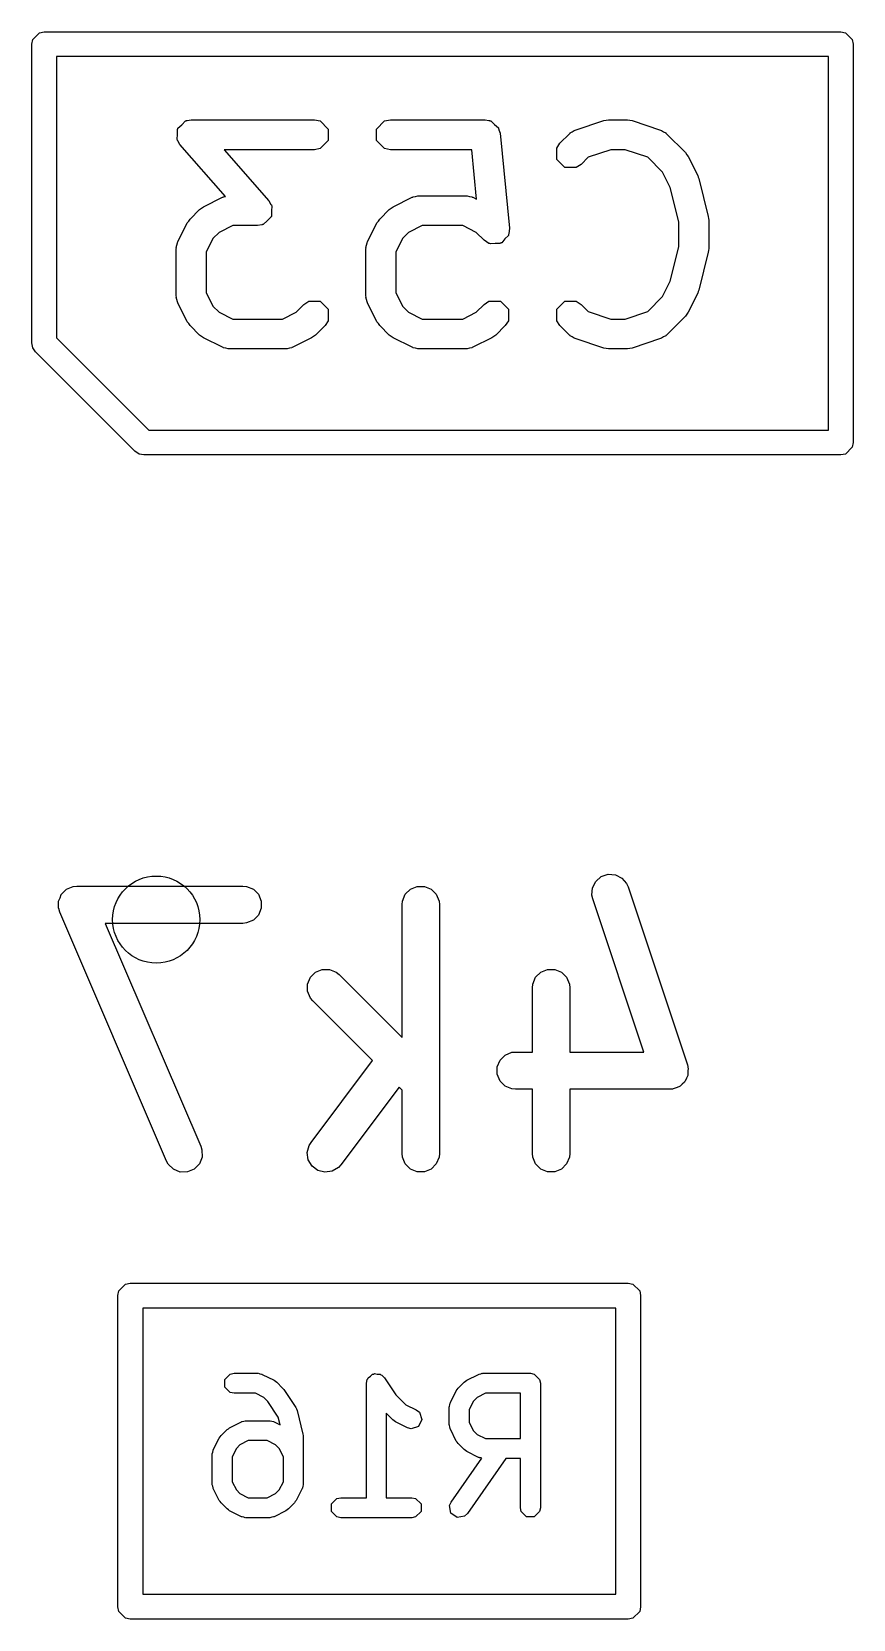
# Model space of a CAD drawing. Extents: x 3.93 to 7.47, y -4.9 to -2.95.
# Drawn here: x 4.4737 to 4.6036, y -3.5751 to -3.3241 of the extents above; entities that cross this region are included whole.
import ezdxf

# ---------------------------------------------------------------- set-up
doc = ezdxf.new("R2010")
doc.units = 0
doc.header["$MEASUREMENT"] = 0
doc.layers.add('BLACK', color=7, linetype='CONTINUOUS')

msp = doc.modelspace()

# ---------------------------------------------------------------- linework, layer by layer
at = {"layer": 'BLACK', "linetype": 'CONTINUOUS'}
for p, q in [((4.47371, -3.32602), (4.47386, -3.32527)), ((4.47371, -3.37326), (4.47371, -3.32602)), ((4.47386, -3.32527), (4.47493, -3.3242)), ((4.47493, -3.3242), (4.47568, -3.32405)), ((4.47568, -3.32405), (4.60167, -3.32405)), ((4.60167, -3.32405), (4.60242, -3.3242)), ((4.60242, -3.3242), (4.60349, -3.32527)), ((4.60349, -3.32527), (4.60364, -3.32602)), ((4.60364, -3.32602), (4.60364, -3.38901)), ((4.47765, -3.32799), (4.47765, -3.37245)), ((4.5997, -3.32799), (4.47765, -3.32799)), ((4.5997, -3.38704), (4.5997, -3.32799)), ((4.49681, -3.3393), (4.49744, -3.33875)), ((4.49744, -3.33875), (4.49803, -3.33816)), ((4.49803, -3.33816), (4.49813, -3.33814)), ((4.49813, -3.33814), (4.49817, -3.33811)), ((4.49817, -3.33811), (4.49827, -3.33811)), ((4.49827, -3.33811), (4.49893, -3.33798)), ((4.49893, -3.33798), (4.51843, -3.33798)), ((4.51843, -3.33798), (4.51933, -3.33816)), ((4.51933, -3.33816), (4.52061, -3.33944)), ((4.52824, -3.33944), (4.52952, -3.33816)), ((4.52952, -3.33816), (4.53043, -3.33798)), ((4.53043, -3.33798), (4.54542, -3.33798)), ((4.54542, -3.33798), (4.54599, -3.3381)), ((4.54599, -3.3381), (4.54611, -3.33808)), ((4.54611, -3.33808), (4.54616, -3.33813)), ((4.54616, -3.33813), (4.54633, -3.33816)), ((4.54633, -3.33816), (4.54689, -3.33873)), ((4.54689, -3.33873), (4.54751, -3.33923)), ((4.55968, -3.3396), (4.56417, -3.3381)), ((4.56417, -3.3381), (4.56455, -3.33806)), ((4.56455, -3.33806), (4.56492, -3.33798)), ((4.56492, -3.33798), (4.56792, -3.33798)), ((4.56792, -3.33798), (4.56829, -3.33806)), ((4.56829, -3.33806), (4.56867, -3.3381)), ((4.56867, -3.3381), (4.57317, -3.3396)), ((4.49669, -3.3411), (4.49675, -3.34027)), ((4.49675, -3.3412), (4.49669, -3.3411)), ((4.49675, -3.33944), (4.49681, -3.33938)), ((4.49675, -3.34027), (4.49675, -3.33944)), ((4.49675, -3.34125), (4.49675, -3.3412)), ((4.49682, -3.34132), (4.49675, -3.34125)), ((4.49681, -3.33938), (4.49681, -3.3393)), ((4.49715, -3.3419), (4.49682, -3.34132)), ((4.52061, -3.34125), (4.51933, -3.34253)), ((4.52061, -3.33944), (4.52061, -3.34125)), ((4.52824, -3.34125), (4.52824, -3.33944)), ((4.52952, -3.34253), (4.52824, -3.34125)), ((4.54751, -3.33923), (4.54755, -3.33939)), ((4.54755, -3.33939), (4.54761, -3.33944)), ((4.54761, -3.33944), (4.54761, -3.33956)), ((4.54761, -3.33956), (4.54777, -3.34011)), ((4.54777, -3.34011), (4.54927, -3.35511)), ((4.55725, -3.34167), (4.55875, -3.34018)), ((4.55875, -3.34018), (4.55885, -3.34011)), ((4.55885, -3.34011), (4.55887, -3.34006)), ((4.55887, -3.34006), (4.5592, -3.33987)), ((4.5592, -3.33987), (4.55952, -3.33966)), ((4.55952, -3.33966), (4.55957, -3.33966)), ((4.55957, -3.33966), (4.55968, -3.3396)), ((4.57317, -3.3396), (4.57327, -3.33966)), ((4.57327, -3.33966), (4.57332, -3.33966)), ((4.57332, -3.33966), (4.57364, -3.33987)), ((4.57364, -3.33987), (4.57397, -3.34006)), ((4.57397, -3.34006), (4.57399, -3.34011)), ((4.57399, -3.34011), (4.57409, -3.34018)), ((4.57409, -3.34018), (4.57709, -3.34317)), ((4.50433, -3.3501), (4.49715, -3.3419)), ((4.51843, -3.34271), (4.50414, -3.34271)), ((4.50414, -3.34271), (4.51121, -3.35079)), ((4.51933, -3.34253), (4.51843, -3.34271)), ((4.53043, -3.34271), (4.52952, -3.34253)), ((4.54329, -3.34271), (4.53043, -3.34271)), ((4.54407, -3.35052), (4.54329, -3.34271)), ((4.55674, -3.34244), (4.55725, -3.34167)), ((4.55674, -3.34425), (4.55674, -3.34244)), ((4.5653, -3.34271), (4.5617, -3.34391)), ((4.56754, -3.34271), (4.5653, -3.34271)), ((4.57114, -3.34391), (4.56754, -3.34271)), ((4.57709, -3.34317), (4.5773, -3.34349)), ((4.5773, -3.34349), (4.57753, -3.34379)), ((4.57753, -3.34379), (4.57903, -3.34679)), ((4.55802, -3.34553), (4.55674, -3.34425)), ((4.55983, -3.34553), (4.55802, -3.34553)), ((4.56059, -3.34502), (4.55983, -3.34553)), ((4.5617, -3.34391), (4.56059, -3.34502)), ((4.57348, -3.34624), (4.57114, -3.34391)), ((4.57469, -3.34867), (4.57348, -3.34624)), ((4.57606, -3.35413), (4.57469, -3.34867)), ((4.57903, -3.34679), (4.5791, -3.34704)), ((4.5791, -3.34704), (4.57921, -3.34727)), ((4.57921, -3.34727), (4.58071, -3.35327)), ((4.50087, -3.35173), (4.50387, -3.35023)), ((4.50387, -3.35023), (4.50399, -3.3502)), ((4.50399, -3.3502), (4.50403, -3.35016)), ((4.50403, -3.35016), (4.50433, -3.3501)), ((4.51121, -3.35079), (4.51154, -3.35137)), ((4.51154, -3.35137), (4.51161, -3.35144)), ((4.53087, -3.35173), (4.53387, -3.35023)), ((4.53387, -3.35023), (4.53398, -3.3502)), ((4.53398, -3.3502), (4.53402, -3.35016)), ((4.53402, -3.35016), (4.53439, -3.35009)), ((4.53439, -3.35009), (4.53476, -3.34999)), ((4.53476, -3.34999), (4.53481, -3.35001)), ((4.53481, -3.35001), (4.53493, -3.34998)), ((4.53493, -3.34998), (4.54242, -3.34998)), ((4.54242, -3.34998), (4.54254, -3.35001)), ((4.54254, -3.35001), (4.54259, -3.34999)), ((4.54259, -3.34999), (4.54296, -3.35009)), ((4.54296, -3.35009), (4.54333, -3.35016)), ((4.54333, -3.35016), (4.54337, -3.3502)), ((4.54337, -3.3502), (4.54348, -3.35023)), ((4.54348, -3.35023), (4.54407, -3.35052)), ((4.49855, -3.35399), (4.49876, -3.35367)), ((4.49876, -3.35367), (4.50026, -3.35217)), ((4.50026, -3.35217), (4.50057, -3.35196)), ((4.50057, -3.35196), (4.50087, -3.35173)), ((4.51155, -3.35339), (4.51092, -3.35394)), ((4.51161, -3.35325), (4.51155, -3.35331)), ((4.51155, -3.35331), (4.51155, -3.35339)), ((4.51161, -3.35144), (4.51161, -3.35149)), ((4.51161, -3.35149), (4.51167, -3.35159)), ((4.51167, -3.35159), (4.51161, -3.35242)), ((4.51161, -3.35242), (4.51161, -3.35325)), ((4.52855, -3.35399), (4.52876, -3.35367)), ((4.52876, -3.35367), (4.53026, -3.35217)), ((4.53026, -3.35217), (4.53057, -3.35196)), ((4.53057, -3.35196), (4.53087, -3.35173)), ((4.58071, -3.35327), (4.58073, -3.35356)), ((4.58073, -3.35356), (4.58078, -3.35384)), ((4.58078, -3.35384), (4.58078, -3.35834)), ((4.49682, -3.35729), (4.49832, -3.35429)), ((4.49832, -3.35429), (4.49855, -3.35399)), ((4.50333, -3.35579), (4.50237, -3.35674)), ((4.50549, -3.35471), (4.50333, -3.35579)), ((4.50943, -3.35471), (4.50549, -3.35471)), ((4.51009, -3.35458), (4.50943, -3.35471)), ((4.51019, -3.35458), (4.51009, -3.35458)), ((4.51022, -3.35455), (4.51019, -3.35458)), ((4.51033, -3.35453), (4.51022, -3.35455)), ((4.51092, -3.35394), (4.51033, -3.35453)), ((4.52681, -3.35729), (4.52831, -3.35429)), ((4.52831, -3.35429), (4.52855, -3.35399)), ((4.53332, -3.35579), (4.53237, -3.35674)), ((4.53548, -3.35471), (4.53332, -3.35579)), ((4.54187, -3.35471), (4.53548, -3.35471)), ((4.54402, -3.35579), (4.54187, -3.35471)), ((4.54525, -3.35701), (4.54402, -3.35579)), ((4.54911, -3.35625), (4.54854, -3.35681)), ((4.54919, -3.35603), (4.54911, -3.35612)), ((4.54911, -3.35612), (4.54911, -3.35625)), ((4.54927, -3.35511), (4.54919, -3.35603)), ((4.57606, -3.35805), (4.57606, -3.35413)), ((4.49657, -3.35818), (4.49667, -3.35781)), ((4.49659, -3.35823), (4.49657, -3.35818)), ((4.49657, -3.35834), (4.49659, -3.35823)), ((4.49657, -3.36584), (4.49657, -3.35834)), ((4.49667, -3.35781), (4.49675, -3.35744)), ((4.49675, -3.35744), (4.49679, -3.3574)), ((4.49679, -3.3574), (4.49682, -3.35729)), ((4.50237, -3.35674), (4.50129, -3.3589)), ((4.50129, -3.3589), (4.50129, -3.36528)), ((4.52656, -3.35834), (4.52659, -3.35823)), ((4.52656, -3.36584), (4.52656, -3.35834)), ((4.52657, -3.35818), (4.52667, -3.35781)), ((4.52659, -3.35823), (4.52657, -3.35818)), ((4.52667, -3.35781), (4.52674, -3.35744)), ((4.52674, -3.35744), (4.52678, -3.3574)), ((4.52678, -3.3574), (4.52681, -3.35729)), ((4.53237, -3.35674), (4.53129, -3.3589)), ((4.53129, -3.3589), (4.53129, -3.36528)), ((4.54602, -3.35753), (4.54525, -3.35701)), ((4.54614, -3.35753), (4.54602, -3.35753)), ((4.54624, -3.35761), (4.54614, -3.35753)), ((4.54703, -3.35753), (4.54624, -3.35761)), ((4.54783, -3.35753), (4.54703, -3.35753)), ((4.54792, -3.35744), (4.54783, -3.35753)), ((4.54804, -3.35743), (4.54792, -3.35744)), ((4.54854, -3.35681), (4.54804, -3.35743)), ((4.57469, -3.36352), (4.57606, -3.35805)), ((4.58073, -3.35863), (4.58071, -3.35892)), ((4.58078, -3.35834), (4.58073, -3.35863)), ((4.58071, -3.35892), (4.57921, -3.36492)), ((4.57348, -3.36594), (4.57469, -3.36352)), ((4.49659, -3.36596), (4.49657, -3.36584)), ((4.49657, -3.36601), (4.49659, -3.36596)), ((4.49667, -3.36638), (4.49657, -3.36601)), ((4.49675, -3.36675), (4.49667, -3.36638)), ((4.50129, -3.36528), (4.50237, -3.36744)), ((4.52659, -3.36596), (4.52656, -3.36584)), ((4.52657, -3.36601), (4.52659, -3.36596)), ((4.52667, -3.36638), (4.52657, -3.36601)), ((4.52674, -3.36675), (4.52667, -3.36638)), ((4.53129, -3.36528), (4.53237, -3.36744)), ((4.57114, -3.36828), (4.57348, -3.36594)), ((4.57903, -3.3654), (4.57753, -3.3684)), ((4.5791, -3.36515), (4.57903, -3.3654)), ((4.57921, -3.36492), (4.5791, -3.36515)), ((4.49679, -3.36678), (4.49675, -3.36675)), ((4.49682, -3.3669), (4.49679, -3.36678)), ((4.49832, -3.3699), (4.49682, -3.3669)), ((4.50237, -3.36744), (4.50333, -3.3684)), ((4.50333, -3.3684), (4.50549, -3.36948)), ((4.51337, -3.36948), (4.51553, -3.3684)), ((4.51553, -3.3684), (4.51676, -3.36717)), ((4.51676, -3.36717), (4.51752, -3.36666)), ((4.51752, -3.36666), (4.51933, -3.36666)), ((4.51933, -3.36666), (4.52061, -3.36794)), ((4.52061, -3.36794), (4.52061, -3.36975)), ((4.52678, -3.36678), (4.52674, -3.36675)), ((4.52681, -3.3669), (4.52678, -3.36678)), ((4.52831, -3.3699), (4.52681, -3.3669)), ((4.53237, -3.36744), (4.53332, -3.3684)), ((4.53332, -3.3684), (4.53548, -3.36948)), ((4.54187, -3.36948), (4.54402, -3.3684)), ((4.54402, -3.3684), (4.54525, -3.36717)), ((4.54525, -3.36717), (4.54602, -3.36666)), ((4.54602, -3.36666), (4.54783, -3.36666)), ((4.54783, -3.36666), (4.54911, -3.36794)), ((4.54911, -3.36794), (4.54911, -3.36975)), ((4.55674, -3.36794), (4.55802, -3.36666)), ((4.55674, -3.36975), (4.55674, -3.36794)), ((4.55802, -3.36666), (4.55983, -3.36666)), ((4.55983, -3.36666), (4.56059, -3.36717)), ((4.56059, -3.36717), (4.5617, -3.36828)), ((4.5617, -3.36828), (4.5653, -3.36948)), ((4.56754, -3.36948), (4.57114, -3.36828)), ((4.5773, -3.3687), (4.57709, -3.36901)), ((4.57753, -3.3684), (4.5773, -3.3687)), ((4.49855, -3.3702), (4.49832, -3.3699)), ((4.49876, -3.37051), (4.49855, -3.3702)), ((4.50026, -3.37201), (4.49876, -3.37051)), ((4.50549, -3.36948), (4.51337, -3.36948)), ((4.5201, -3.37051), (4.5186, -3.37201)), ((4.52061, -3.36975), (4.5201, -3.37051)), ((4.52855, -3.3702), (4.52831, -3.3699)), ((4.52876, -3.37051), (4.52855, -3.3702)), ((4.53026, -3.37201), (4.52876, -3.37051)), ((4.53548, -3.36948), (4.54187, -3.36948)), ((4.54859, -3.37051), (4.54709, -3.37201)), ((4.54911, -3.36975), (4.54859, -3.37051)), ((4.55725, -3.37051), (4.55674, -3.36975)), ((4.55875, -3.37201), (4.55725, -3.37051)), ((4.5653, -3.36948), (4.56754, -3.36948)), ((4.57709, -3.36901), (4.57409, -3.37201)), ((4.47386, -3.37402), (4.47371, -3.37326)), ((4.47765, -3.37245), (4.49225, -3.38704)), ((4.50057, -3.37222), (4.50026, -3.37201)), ((4.50087, -3.37245), (4.50057, -3.37222)), ((4.50387, -3.37395), (4.50087, -3.37245)), ((4.50399, -3.37399), (4.50387, -3.37395)), ((4.51498, -3.37395), (4.51487, -3.37399)), ((4.51798, -3.37245), (4.51498, -3.37395)), ((4.51828, -3.37222), (4.51798, -3.37245)), ((4.5186, -3.37201), (4.51828, -3.37222)), ((4.53057, -3.37222), (4.53026, -3.37201)), ((4.53087, -3.37245), (4.53057, -3.37222)), ((4.53387, -3.37395), (4.53087, -3.37245)), ((4.53398, -3.37399), (4.53387, -3.37395)), ((4.54348, -3.37395), (4.54337, -3.37399)), ((4.54648, -3.37245), (4.54348, -3.37395)), ((4.54678, -3.37222), (4.54648, -3.37245)), ((4.54709, -3.37201), (4.54678, -3.37222)), ((4.55885, -3.37208), (4.55875, -3.37201)), ((4.55887, -3.37213), (4.55885, -3.37208)), ((4.5592, -3.37231), (4.55887, -3.37213)), ((4.55952, -3.37252), (4.5592, -3.37231)), ((4.55957, -3.37252), (4.55952, -3.37252)), ((4.55968, -3.37258), (4.55957, -3.37252)), ((4.56417, -3.37408), (4.55968, -3.37258)), ((4.57317, -3.37258), (4.56867, -3.37408)), ((4.57327, -3.37252), (4.57317, -3.37258)), ((4.57332, -3.37252), (4.57327, -3.37252)), ((4.57364, -3.37231), (4.57332, -3.37252)), ((4.57397, -3.37213), (4.57364, -3.37231)), ((4.57399, -3.37208), (4.57397, -3.37213)), ((4.57409, -3.37201), (4.57399, -3.37208)), ((4.47429, -3.37466), (4.47386, -3.37402)), ((4.49004, -3.3904), (4.47429, -3.37466)), ((4.50403, -3.37402), (4.50399, -3.37399)), ((4.5044, -3.3741), (4.50403, -3.37402)), ((4.50476, -3.3742), (4.5044, -3.3741)), ((4.50481, -3.37418), (4.50476, -3.3742)), ((4.50493, -3.3742), (4.50481, -3.37418)), ((4.51393, -3.3742), (4.50493, -3.3742)), ((4.51404, -3.37418), (4.51393, -3.3742)), ((4.5141, -3.3742), (4.51404, -3.37418)), ((4.51446, -3.3741), (4.5141, -3.3742)), ((4.51483, -3.37402), (4.51446, -3.3741)), ((4.51487, -3.37399), (4.51483, -3.37402)), ((4.53402, -3.37402), (4.53398, -3.37399)), ((4.53439, -3.3741), (4.53402, -3.37402)), ((4.53476, -3.3742), (4.53439, -3.3741)), ((4.53481, -3.37418), (4.53476, -3.3742)), ((4.53493, -3.3742), (4.53481, -3.37418)), ((4.54242, -3.3742), (4.53493, -3.3742)), ((4.54254, -3.37418), (4.54242, -3.3742)), ((4.54259, -3.3742), (4.54254, -3.37418)), ((4.54296, -3.3741), (4.54259, -3.3742)), ((4.54333, -3.37402), (4.54296, -3.3741)), ((4.54337, -3.37399), (4.54333, -3.37402)), ((4.56455, -3.37413), (4.56417, -3.37408)), ((4.56492, -3.3742), (4.56455, -3.37413)), ((4.56792, -3.3742), (4.56492, -3.3742)), ((4.56829, -3.37413), (4.56792, -3.3742)), ((4.56867, -3.37408), (4.56829, -3.37413)), ((4.49225, -3.38704), (4.5997, -3.38704)), ((4.60364, -3.38901), (4.60349, -3.38977)), ((4.49068, -3.39083), (4.49004, -3.3904)), ((4.49143, -3.39098), (4.49068, -3.39083)), ((4.49068, -3.39083), (4.49068, -3.39083)), ((4.60167, -3.39098), (4.49143, -3.39098)), ((4.60242, -3.39083), (4.60167, -3.39098)), ((4.60349, -3.38977), (4.60242, -3.39083)), ((4.47974, -3.45942), (4.48026, -3.4592)), ((4.48026, -3.4592), (4.48028, -3.4592)), ((4.48028, -3.4592), (4.48029, -3.4592)), ((4.48029, -3.4592), (4.48087, -3.45914)), ((4.48087, -3.45914), (4.50711, -3.45914)), ((4.50711, -3.45914), (4.50769, -3.4592)), ((4.50769, -3.4592), (4.50876, -3.45964)), ((4.5336, -3.45964), (4.53466, -3.4592)), ((4.53466, -3.4592), (4.53581, -3.4592)), ((4.53581, -3.4592), (4.53688, -3.45964)), ((4.56238, -3.45944), (4.5629, -3.45841)), ((4.5629, -3.45841), (4.56377, -3.45765)), ((4.56377, -3.45765), (4.56486, -3.45729)), ((4.56486, -3.45729), (4.56601, -3.45737)), ((4.56601, -3.45737), (4.56704, -3.45788)), ((4.56704, -3.45788), (4.5678, -3.45876)), ((4.5678, -3.45876), (4.56803, -3.45928)), ((4.56803, -3.45928), (4.57741, -3.48741)), ((4.47797, -3.46152), (4.47819, -3.461)), ((4.47797, -3.46153), (4.47797, -3.46152)), ((4.47797, -3.46155), (4.47797, -3.46153)), ((4.47797, -3.46211), (4.47797, -3.46155)), ((4.47819, -3.461), (4.47839, -3.46048)), ((4.47839, -3.46048), (4.47841, -3.46047)), ((4.47841, -3.46045), (4.47881, -3.46006)), ((4.47841, -3.46047), (4.47841, -3.46045)), ((4.47881, -3.46006), (4.4792, -3.45966)), ((4.4792, -3.45966), (4.47921, -3.45965)), ((4.47921, -3.45965), (4.47923, -3.45964)), ((4.47923, -3.45964), (4.47974, -3.45942)), ((4.50876, -3.45964), (4.50957, -3.46045)), ((4.50957, -3.46045), (4.51001, -3.46152)), ((4.51001, -3.46152), (4.51001, -3.46267)), ((4.53228, -3.46209), (4.53234, -3.46152)), ((4.53234, -3.46152), (4.53278, -3.46045)), ((4.53278, -3.46045), (4.5336, -3.45964)), ((4.53688, -3.45964), (4.53769, -3.46045)), ((4.53769, -3.46045), (4.53813, -3.46152)), ((4.53813, -3.46152), (4.53819, -3.46209)), ((4.5623, -3.46059), (4.56238, -3.45944)), ((4.56243, -3.46115), (4.5623, -3.46059)), ((4.57051, -3.48539), (4.56243, -3.46115)), ((4.47797, -3.46267), (4.47797, -3.46211)), ((4.47798, -3.46269), (4.47797, -3.46267)), ((4.47798, -3.4627), (4.47798, -3.46269)), ((4.47815, -3.46326), (4.47798, -3.4627)), ((4.49503, -3.50263), (4.47815, -3.46326)), ((4.50957, -3.46373), (4.50876, -3.46455)), ((4.51001, -3.46267), (4.50957, -3.46373)), ((4.53228, -3.48309), (4.53228, -3.46209)), ((4.53819, -3.46209), (4.53819, -3.50146)), ((4.50711, -3.46505), (4.48535, -3.46505)), ((4.48535, -3.46505), (4.50046, -3.5003)), ((4.50769, -3.46499), (4.50711, -3.46505)), ((4.50876, -3.46455), (4.50769, -3.46499)), ((4.51734, -3.47464), (4.51778, -3.47358)), ((4.51778, -3.47358), (4.5186, -3.47276)), ((4.5186, -3.47276), (4.51966, -3.47232)), ((4.51966, -3.47232), (4.52081, -3.47232)), ((4.52081, -3.47232), (4.52188, -3.47276)), ((4.52188, -3.47276), (4.52233, -3.47313)), ((4.52233, -3.47313), (4.53228, -3.48309)), ((4.55296, -3.47464), (4.5534, -3.47358)), ((4.5534, -3.47358), (4.55422, -3.47276)), ((4.55422, -3.47276), (4.55528, -3.47232)), ((4.55528, -3.47232), (4.55643, -3.47232)), ((4.55643, -3.47232), (4.5575, -3.47276)), ((4.5575, -3.47276), (4.55831, -3.47358)), ((4.55831, -3.47358), (4.55875, -3.47464)), ((4.51734, -3.47579), (4.51734, -3.47464)), ((4.51778, -3.47686), (4.51734, -3.47579)), ((4.51815, -3.4773), (4.51778, -3.47686)), ((4.55291, -3.47522), (4.55296, -3.47464)), ((4.55291, -3.48539), (4.55291, -3.47522)), ((4.55875, -3.47464), (4.55881, -3.47522)), ((4.55881, -3.47522), (4.55881, -3.48539)), ((4.52759, -3.48674), (4.51815, -3.4773)), ((4.51788, -3.49969), (4.52759, -3.48674)), ((4.54734, -3.48776), (4.54778, -3.4867)), ((4.54778, -3.4867), (4.54859, -3.48588)), ((4.54859, -3.48588), (4.54966, -3.48544)), ((4.54966, -3.48544), (4.55023, -3.48539)), ((4.55023, -3.48539), (4.55291, -3.48539)), ((4.55881, -3.48539), (4.57051, -3.48539)), ((4.54734, -3.48892), (4.54734, -3.48776)), ((4.54778, -3.48998), (4.54734, -3.48892)), ((4.57745, -3.48912), (4.57724, -3.48954)), ((4.57741, -3.48741), (4.57747, -3.48769)), ((4.57746, -3.48901), (4.57745, -3.48912)), ((4.5775, -3.48892), (4.57746, -3.48901)), ((4.57747, -3.48769), (4.5775, -3.48776)), ((4.5775, -3.48776), (4.5775, -3.48782)), ((4.5775, -3.48782), (4.57754, -3.48797)), ((4.57754, -3.48797), (4.5775, -3.48844)), ((4.5775, -3.48844), (4.5775, -3.48892)), ((4.53181, -3.49096), (4.5226, -3.50323)), ((4.53228, -3.49144), (4.53181, -3.49096)), ((4.53228, -3.50146), (4.53228, -3.49144)), ((4.54859, -3.49079), (4.54778, -3.48998)), ((4.54966, -3.49124), (4.54859, -3.49079)), ((4.55023, -3.49129), (4.54966, -3.49124)), ((4.55291, -3.49129), (4.55023, -3.49129)), ((4.55291, -3.50146), (4.55291, -3.49129)), ((4.57461, -3.49129), (4.55881, -3.49129)), ((4.55881, -3.49129), (4.55881, -3.50146)), ((4.5749, -3.49126), (4.57461, -3.49129)), ((4.57498, -3.49127), (4.5749, -3.49126)), ((4.57503, -3.49125), (4.57498, -3.49127)), ((4.57518, -3.49124), (4.57503, -3.49125)), ((4.57562, -3.49105), (4.57518, -3.49124)), ((4.57607, -3.4909), (4.57562, -3.49105)), ((4.57615, -3.49083), (4.57607, -3.4909)), ((4.57625, -3.49079), (4.57615, -3.49083)), ((4.57658, -3.49046), (4.57625, -3.49079)), ((4.57694, -3.49015), (4.57658, -3.49046)), ((4.57699, -3.49005), (4.57694, -3.49015)), ((4.57706, -3.48998), (4.57699, -3.49005)), ((4.57724, -3.48954), (4.57706, -3.48998)), ((4.50046, -3.5003), (4.50063, -3.50085)), ((4.50063, -3.50085), (4.50064, -3.502)), ((4.51729, -3.5013), (4.51758, -3.50019)), ((4.51745, -3.50244), (4.51729, -3.5013)), ((4.51758, -3.50019), (4.51788, -3.49969)), ((4.53234, -3.50204), (4.53228, -3.50146)), ((4.53819, -3.50146), (4.53813, -3.50204)), ((4.55296, -3.50204), (4.55291, -3.50146)), ((4.55881, -3.50146), (4.55875, -3.50204)), ((4.49531, -3.50313), (4.49503, -3.50263)), ((4.49613, -3.50394), (4.49531, -3.50313)), ((4.4972, -3.50437), (4.49613, -3.50394)), ((4.49835, -3.50435), (4.4972, -3.50437)), ((4.49941, -3.5039), (4.49835, -3.50435)), ((4.50022, -3.50307), (4.49941, -3.5039)), ((4.50064, -3.502), (4.50022, -3.50307)), ((4.51804, -3.50343), (4.51745, -3.50244)), ((4.51896, -3.50412), (4.51804, -3.50343)), ((4.52008, -3.50441), (4.51896, -3.50412)), ((4.52122, -3.50425), (4.52008, -3.50441)), ((4.52221, -3.50366), (4.52122, -3.50425)), ((4.5226, -3.50323), (4.52221, -3.50366)), ((4.53278, -3.5031), (4.53234, -3.50204)), ((4.5336, -3.50392), (4.53278, -3.5031)), ((4.53466, -3.50436), (4.5336, -3.50392)), ((4.53581, -3.50436), (4.53466, -3.50436)), ((4.53688, -3.50392), (4.53581, -3.50436)), ((4.53769, -3.5031), (4.53688, -3.50392)), ((4.53813, -3.50204), (4.53769, -3.5031)), ((4.5534, -3.5031), (4.55296, -3.50204)), ((4.55422, -3.50392), (4.5534, -3.5031)), ((4.55528, -3.50436), (4.55422, -3.50392)), ((4.55643, -3.50436), (4.55528, -3.50436)), ((4.5575, -3.50392), (4.55643, -3.50436)), ((4.55831, -3.5031), (4.5575, -3.50392)), ((4.55875, -3.50204), (4.55831, -3.5031)), ((4.48855, -3.52209), (4.4893, -3.52194)), ((4.4893, -3.52194), (4.56804, -3.52194)), ((4.56804, -3.52194), (4.5688, -3.52209)), ((4.48734, -3.52391), (4.48749, -3.52316)), ((4.48734, -3.57312), (4.48734, -3.52391)), ((4.48749, -3.52316), (4.48855, -3.52209)), ((4.5688, -3.52209), (4.56986, -3.52316)), ((4.56986, -3.52316), (4.57001, -3.52391)), ((4.57001, -3.52391), (4.57001, -3.57312)), ((4.49127, -3.52588), (4.49127, -3.57115)), ((4.56608, -3.52588), (4.49127, -3.52588)), ((4.56608, -3.57115), (4.56608, -3.52588)), ((4.50425, -3.53717), (4.50511, -3.53632)), ((4.50511, -3.53632), (4.50571, -3.5362)), ((4.50571, -3.5362), (4.50946, -3.5362)), ((4.50946, -3.5362), (4.50954, -3.53622)), ((4.50954, -3.53622), (4.50957, -3.5362)), ((4.50957, -3.5362), (4.50981, -3.53627)), ((4.50981, -3.53627), (4.51006, -3.53632)), ((4.51006, -3.53632), (4.51009, -3.53635)), ((4.51009, -3.53635), (4.51016, -3.53637)), ((4.51016, -3.53637), (4.51204, -3.5373)), ((4.52675, -3.53717), (4.52687, -3.53706)), ((4.52687, -3.53706), (4.5269, -3.5369)), ((4.5269, -3.5369), (4.52728, -3.53664)), ((4.52728, -3.53664), (4.5276, -3.53632)), ((4.5276, -3.53632), (4.52777, -3.53632)), ((4.52777, -3.53632), (4.5279, -3.53623)), ((4.5279, -3.53623), (4.52835, -3.53632)), ((4.52835, -3.53632), (4.52881, -3.53632)), ((4.52881, -3.53632), (4.52892, -3.53643)), ((4.52892, -3.53643), (4.52908, -3.53647)), ((4.52908, -3.53647), (4.52952, -3.5369)), ((4.52952, -3.5369), (4.5313, -3.53958)), ((4.5425, -3.5373), (4.54437, -3.53637)), ((4.54437, -3.53637), (4.54445, -3.53635)), ((4.54445, -3.53635), (4.54448, -3.53632)), ((4.54448, -3.53632), (4.54472, -3.53627)), ((4.54472, -3.53627), (4.54497, -3.5362)), ((4.54497, -3.5362), (4.545, -3.53622)), ((4.545, -3.53622), (4.54508, -3.5362)), ((4.54508, -3.5362), (4.55258, -3.5362)), ((4.55258, -3.5362), (4.55318, -3.53632)), ((4.55318, -3.53632), (4.55403, -3.53717)), ((4.50425, -3.53838), (4.50425, -3.53717)), ((4.50511, -3.53923), (4.50425, -3.53838)), ((4.50571, -3.53935), (4.50511, -3.53923)), ((4.50909, -3.53935), (4.50571, -3.53935)), ((4.5104, -3.54001), (4.50909, -3.53935)), ((4.51204, -3.5373), (4.51224, -3.53746)), ((4.51224, -3.53746), (4.51245, -3.5376)), ((4.51245, -3.5376), (4.51338, -3.53854)), ((4.51338, -3.53854), (4.51347, -3.53867)), ((4.51347, -3.53867), (4.51358, -3.53878)), ((4.51358, -3.53878), (4.51546, -3.54159)), ((4.52663, -3.53777), (4.52675, -3.53717)), ((4.52663, -3.55588), (4.52663, -3.53777)), ((4.5313, -3.53958), (4.53289, -3.54117)), ((4.53992, -3.54082), (4.54086, -3.53895)), ((4.54086, -3.53895), (4.54101, -3.53875)), ((4.54101, -3.53875), (4.54115, -3.53854)), ((4.54115, -3.53854), (4.54209, -3.5376)), ((4.54209, -3.5376), (4.5423, -3.53746)), ((4.5423, -3.53746), (4.5425, -3.5373)), ((4.54545, -3.53935), (4.54414, -3.54001)), ((4.551, -3.53935), (4.54545, -3.53935)), ((4.551, -3.54651), (4.551, -3.53935)), ((4.55403, -3.53717), (4.55415, -3.53777)), ((4.55415, -3.53777), (4.55415, -3.55746)), ((4.51105, -3.54065), (4.5104, -3.54001)), ((4.51268, -3.54311), (4.51105, -3.54065)), ((4.51546, -3.54159), (4.51556, -3.54184)), ((4.51556, -3.54184), (4.51567, -3.54208)), ((4.51567, -3.54208), (4.51661, -3.54583)), ((4.53289, -3.54117), (4.53453, -3.54199)), ((4.53453, -3.54199), (4.53502, -3.54237)), ((4.53975, -3.54152), (4.53977, -3.54145)), ((4.53975, -3.54434), (4.53975, -3.54152)), ((4.53976, -3.54141), (4.53983, -3.54117)), ((4.53977, -3.54145), (4.53976, -3.54141)), ((4.53983, -3.54117), (4.53987, -3.54092)), ((4.53987, -3.54092), (4.5399, -3.5409)), ((4.5399, -3.5409), (4.53992, -3.54082)), ((4.54356, -3.54058), (4.5429, -3.5419)), ((4.5429, -3.5419), (4.5429, -3.54396)), ((4.54414, -3.54001), (4.54356, -3.54058)), ((4.505, -3.5448), (4.50688, -3.54387)), ((4.50688, -3.54387), (4.50696, -3.54384)), ((4.50696, -3.54384), (4.50698, -3.54382)), ((4.50698, -3.54382), (4.50723, -3.54377)), ((4.50723, -3.54377), (4.50747, -3.5437)), ((4.50747, -3.5437), (4.50751, -3.54371)), ((4.50751, -3.54371), (4.50758, -3.5437)), ((4.50758, -3.5437), (4.51133, -3.5437)), ((4.51133, -3.5437), (4.51141, -3.54371)), ((4.51141, -3.54371), (4.51144, -3.5437)), ((4.51144, -3.5437), (4.51169, -3.54377)), ((4.51169, -3.54377), (4.51194, -3.54382)), ((4.51194, -3.54382), (4.51196, -3.54384)), ((4.51196, -3.54384), (4.51204, -3.54387)), ((4.51204, -3.54387), (4.51299, -3.54434)), ((4.51299, -3.54434), (4.51268, -3.54311)), ((4.53084, -3.54358), (4.52978, -3.54251)), ((4.52978, -3.54251), (4.52978, -3.55588)), ((4.53105, -3.54372), (4.53084, -3.54358)), ((4.53125, -3.54387), (4.53105, -3.54372)), ((4.53313, -3.54481), (4.53125, -3.54387)), ((4.53486, -3.54459), (4.53372, -3.54497)), ((4.5354, -3.54351), (4.53486, -3.54459)), ((4.53502, -3.54237), (4.5354, -3.54351)), ((4.53977, -3.54441), (4.53975, -3.54434)), ((4.53976, -3.54445), (4.53977, -3.54441)), ((4.53983, -3.54469), (4.53976, -3.54445)), ((4.5429, -3.54396), (4.54356, -3.54528)), ((4.50243, -3.54832), (4.50336, -3.54644)), ((4.50336, -3.54644), (4.50352, -3.54624)), ((4.50352, -3.54624), (4.50366, -3.54603)), ((4.50366, -3.54603), (4.5046, -3.5451)), ((4.5046, -3.5451), (4.50481, -3.54496)), ((4.50481, -3.54496), (4.505, -3.5448)), ((4.50796, -3.54685), (4.50664, -3.54751)), ((4.51096, -3.54685), (4.50796, -3.54685)), ((4.51228, -3.54751), (4.51096, -3.54685)), ((4.51661, -3.54583), (4.51662, -3.54602)), ((4.51662, -3.54602), (4.51666, -3.54621)), ((4.51666, -3.54621), (4.51666, -3.55371)), ((4.53372, -3.54497), (4.53313, -3.54481)), ((4.53987, -3.54494), (4.53983, -3.54469)), ((4.5399, -3.54496), (4.53987, -3.54494)), ((4.53992, -3.54504), (4.5399, -3.54496)), ((4.54086, -3.54692), (4.53992, -3.54504)), ((4.54101, -3.54711), (4.54086, -3.54692)), ((4.54115, -3.54732), (4.54101, -3.54711)), ((4.54356, -3.54528), (4.54414, -3.54585)), ((4.54414, -3.54585), (4.54545, -3.54651)), ((4.54545, -3.54651), (4.551, -3.54651)), ((4.50226, -3.54891), (4.50233, -3.54867)), ((4.50227, -3.54895), (4.50226, -3.54891)), ((4.50226, -3.54902), (4.50227, -3.54895)), ((4.50226, -3.55371), (4.50226, -3.54902)), ((4.50233, -3.54867), (4.50238, -3.54842)), ((4.50238, -3.54842), (4.5024, -3.5484)), ((4.5024, -3.5484), (4.50243, -3.54832)), ((4.50607, -3.54808), (4.50541, -3.5494)), ((4.50541, -3.5494), (4.50541, -3.55334)), ((4.50664, -3.54751), (4.50607, -3.54808)), ((4.51285, -3.54808), (4.51228, -3.54751)), ((4.51351, -3.5494), (4.51285, -3.54808)), ((4.51351, -3.55334), (4.51351, -3.5494)), ((4.54004, -3.55656), (4.54489, -3.54963)), ((4.54209, -3.54826), (4.54115, -3.54732)), ((4.5423, -3.5484), (4.54209, -3.54826)), ((4.5425, -3.54856), (4.5423, -3.5484)), ((4.54437, -3.54949), (4.5425, -3.54856)), ((4.54871, -3.54966), (4.54262, -3.55836)), ((4.54445, -3.54952), (4.54437, -3.54949)), ((4.54448, -3.54954), (4.54445, -3.54952)), ((4.54472, -3.54959), (4.54448, -3.54954)), ((4.54489, -3.54963), (4.54472, -3.54959)), ((4.551, -3.54966), (4.54871, -3.54966)), ((4.551, -3.55746), (4.551, -3.54966)), ((4.50227, -3.55379), (4.50226, -3.55371)), ((4.50226, -3.55382), (4.50227, -3.55379)), ((4.50233, -3.55407), (4.50226, -3.55382)), ((4.50238, -3.55431), (4.50233, -3.55407)), ((4.5024, -3.55434), (4.50238, -3.55431)), ((4.50243, -3.55441), (4.5024, -3.55434)), ((4.50336, -3.55629), (4.50243, -3.55441)), ((4.50541, -3.55334), (4.50607, -3.55465)), ((4.50607, -3.55465), (4.50664, -3.55523)), ((4.51228, -3.55523), (4.51285, -3.55465)), ((4.51285, -3.55465), (4.51351, -3.55334)), ((4.51649, -3.55441), (4.51555, -3.55629)), ((4.51651, -3.55434), (4.51649, -3.55441)), ((4.51654, -3.55431), (4.51651, -3.55434)), ((4.51659, -3.55407), (4.51654, -3.55431)), ((4.51665, -3.55382), (4.51659, -3.55407)), ((4.51666, -3.55371), (4.51664, -3.55379)), ((4.51664, -3.55379), (4.51665, -3.55382)), ((4.50352, -3.55649), (4.50336, -3.55629)), ((4.50366, -3.5567), (4.50352, -3.55649)), ((4.5046, -3.55764), (4.50366, -3.5567)), ((4.50664, -3.55523), (4.50796, -3.55588)), ((4.50796, -3.55588), (4.51096, -3.55588)), ((4.51096, -3.55588), (4.51228, -3.55523)), ((4.51526, -3.5567), (4.51432, -3.55764)), ((4.5154, -3.55649), (4.51526, -3.5567)), ((4.51555, -3.55629), (4.5154, -3.55649)), ((4.52113, -3.55686), (4.52198, -3.556)), ((4.52113, -3.55806), (4.52113, -3.55686)), ((4.52198, -3.556), (4.52258, -3.55588)), ((4.52258, -3.55588), (4.52663, -3.55588)), ((4.52978, -3.55588), (4.53383, -3.55588)), ((4.53383, -3.55588), (4.53443, -3.556)), ((4.53443, -3.556), (4.53529, -3.55686)), ((4.53529, -3.55686), (4.53529, -3.55806)), ((4.53979, -3.55712), (4.54004, -3.55656)), ((4.54, -3.55831), (4.53979, -3.55712)), ((4.50481, -3.55778), (4.5046, -3.55764)), ((4.505, -3.55793), (4.50481, -3.55778)), ((4.50688, -3.55887), (4.505, -3.55793)), ((4.50696, -3.55889), (4.50688, -3.55887)), ((4.50698, -3.55891), (4.50696, -3.55889)), ((4.50723, -3.55896), (4.50698, -3.55891)), ((4.50747, -3.55903), (4.50723, -3.55896)), ((4.50751, -3.55902), (4.50747, -3.55903)), ((4.50758, -3.55903), (4.50751, -3.55902)), ((4.51133, -3.55903), (4.50758, -3.55903)), ((4.51141, -3.55902), (4.51133, -3.55903)), ((4.51144, -3.55903), (4.51141, -3.55902)), ((4.51169, -3.55896), (4.51144, -3.55903)), ((4.51194, -3.55891), (4.51169, -3.55896)), ((4.51196, -3.55889), (4.51194, -3.55891)), ((4.51204, -3.55887), (4.51196, -3.55889)), ((4.51391, -3.55793), (4.51204, -3.55887)), ((4.51411, -3.55778), (4.51391, -3.55793)), ((4.51432, -3.55764), (4.51411, -3.55778)), ((4.52198, -3.55891), (4.52113, -3.55806)), ((4.52258, -3.55903), (4.52198, -3.55891)), ((4.53383, -3.55903), (4.52258, -3.55903)), ((4.53443, -3.55891), (4.53383, -3.55903)), ((4.53529, -3.55806), (4.53443, -3.55891)), ((4.54099, -3.559), (4.54, -3.55831)), ((4.54218, -3.55879), (4.54099, -3.559)), ((4.54262, -3.55836), (4.54218, -3.55879)), ((4.55112, -3.55806), (4.551, -3.55746)), ((4.55198, -3.55891), (4.55112, -3.55806)), ((4.55318, -3.55891), (4.55198, -3.55891)), ((4.55403, -3.55806), (4.55318, -3.55891)), ((4.55415, -3.55746), (4.55403, -3.55806)), ((4.49127, -3.57115), (4.56608, -3.57115)), ((4.48749, -3.57388), (4.48734, -3.57312)), ((4.48855, -3.57494), (4.48749, -3.57388)), ((4.56986, -3.57388), (4.5688, -3.57494)), ((4.57001, -3.57312), (4.56986, -3.57388)), ((4.4893, -3.57509), (4.48855, -3.57494)), ((4.56804, -3.57509), (4.4893, -3.57509)), ((4.5688, -3.57494), (4.56804, -3.57509))]:
    msp.add_line(p, q, dxfattribs=at)
at = {"layer": 'BLACK'}
msp.add_circle((4.4934, -3.46445), 0.00689, dxfattribs=at)
msp.add_circle((4.4934, -3.46445), 0.00689, dxfattribs=at)

doc.saveas('drawing.dxf')
